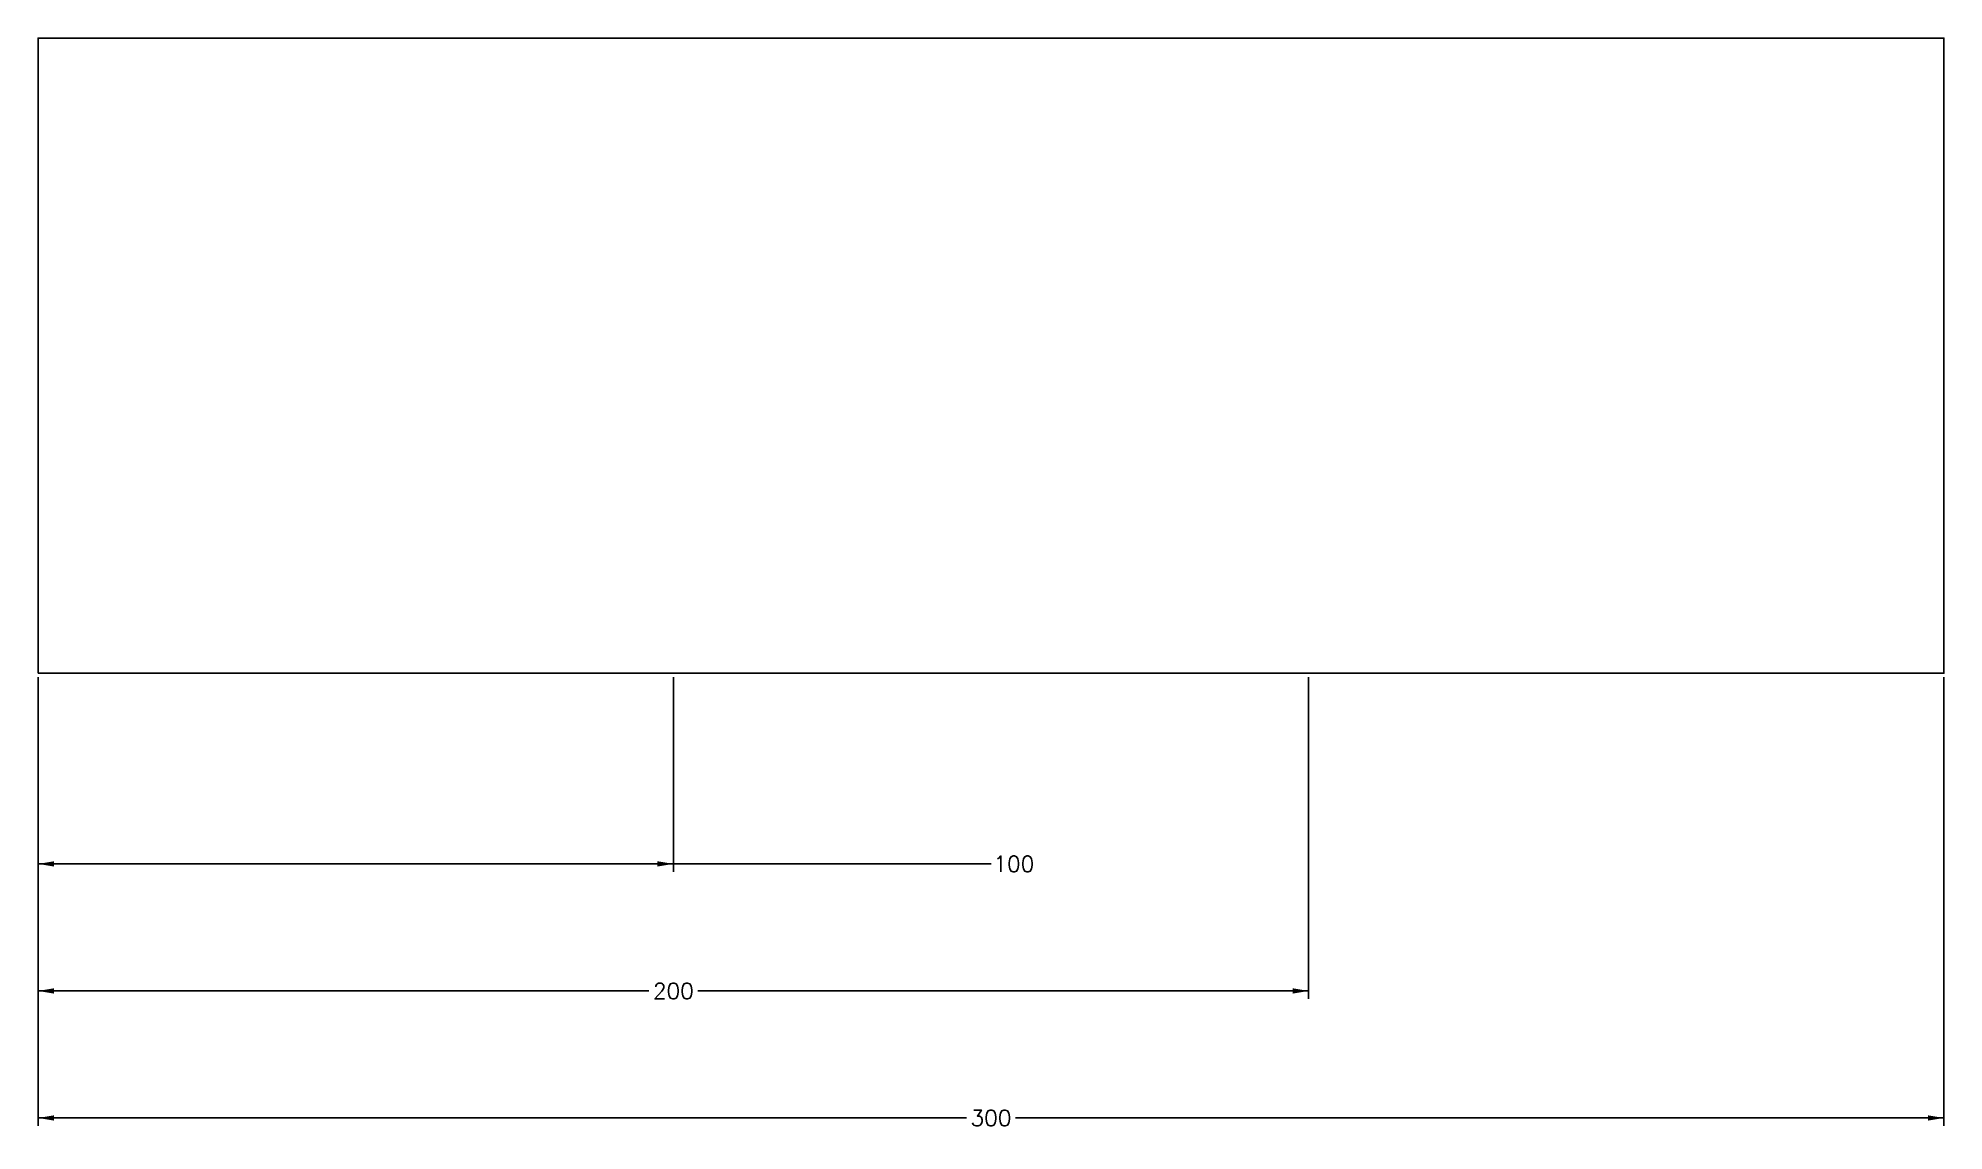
# Model space of a CAD drawing. Extents: x 0 to 300, y -72 to 100.
import ezdxf
from ezdxf.enums import TextEntityAlignment as Align

# ---------------------------------------------------------------- set-up
doc = ezdxf.new("R2010")
doc.units = 0
doc.layers.get('0').update_dxf_attribs({"linetype": 'CONTINUOUS'})
doc.layers.add('Dimension', color=94, linetype='CONTINUOUS')
doc.styles.get("Standard").update_dxf_attribs({"font": 'SIMPLEX'})
doc.dimstyles.get("Standard").update_dxf_attribs({"dimtxt": 2.5, "dimasz": 2.5, "dimexe": 1.25, "dimexo": 0.625, "dimtad": 0, "dimzin": 0, "dimcen": 2.5, "dimazin": 3, "dimtfac": 1, "dimtmove": 0, "dimatfit": 3})

# ---------------------------------------------------------------- blocks, each defined once
blk = doc.blocks.new('*D1')
at = {"layer": 'Dimension'}
for p, q in [((0, -0.625), (0, -31.25)), ((100, -0.625), (100, -31.25)), ((0, -30), (0, -30)), ((0, -30), (100, -30)), ((100, -30), (150, -30))]:
    blk.add_line(p, q, dxfattribs=at)
for points in [[(2.5, -30.416667), (2.5, -29.583333), (0, -30)], [(97.5, -29.583333), (97.5, -30.416667), (100, -30)]]:
    blk.add_solid(points, dxfattribs=at)
blk.add_text('100', height=2.5, dxfattribs=at).set_placement((153.6, -30), align=Align.MIDDLE_CENTER)
blk = doc.blocks.new('*D2')
at = {"layer": 'Dimension'}
for p, q in [((0, -0.625), (0, -51.25)), ((200, -0.625), (200, -51.25)), ((0, -50), (0, -50)), ((0, -50), (96.1625, -50)), ((103.8375, -50), (200, -50)), ((200, -50), (200, -50))]:
    blk.add_line(p, q, dxfattribs=at)
for points in [[(2.5, -50.416667), (2.5, -49.583333), (0, -50)], [(197.5, -49.583333), (197.5, -50.416667), (200, -50)]]:
    blk.add_solid(points, dxfattribs=at)
blk.add_text('200', height=2.5, dxfattribs=at).set_placement((100, -50), align=Align.MIDDLE_CENTER)
blk = doc.blocks.new('*D3')
at = {"layer": 'Dimension'}
for p, q in [((0, -0.625), (0, -71.25)), ((300, -0.625), (300, -71.25)), ((0, -70), (0, -70)), ((0, -70), (146.1625, -70)), ((153.8375, -70), (300, -70)), ((300, -70), (300, -70))]:
    blk.add_line(p, q, dxfattribs=at)
for points in [[(2.5, -70.416667), (2.5, -69.583333), (0, -70)], [(297.5, -69.583333), (297.5, -70.416667), (300, -70)]]:
    blk.add_solid(points, dxfattribs=at)
blk.add_text('300', height=2.5, dxfattribs=at).set_placement((150, -70), align=Align.MIDDLE_CENTER)

msp = doc.modelspace()

# ---------------------------------------------------------------- linework, layer by layer
msp.add_lwpolyline([(0, 0), (300, 0), (300, 100), (0, 100)], close=True)

# ---------------------------------------------------------------- dimensions: what is measured, and where the dimension line sits
at = {"layer": 'Dimension'}
for base, p2, picture, middle in [((150, -30), (100, 0), '*D1', (153.6, -30)), ((150, -50), (200, 0), '*D2', (100, -50)), ((150, -70), (300, 0), '*D3', (150, -70))]:
    dim = msp.add_linear_dim(base=base, p1=(0, 0), p2=p2, dimstyle='STANDARD', dxfattribs=at)
    dim.commit()
    dim.dimension.update_dxf_attribs({"geometry": picture, "text_midpoint": middle})

doc.saveas('drawing.dxf')
